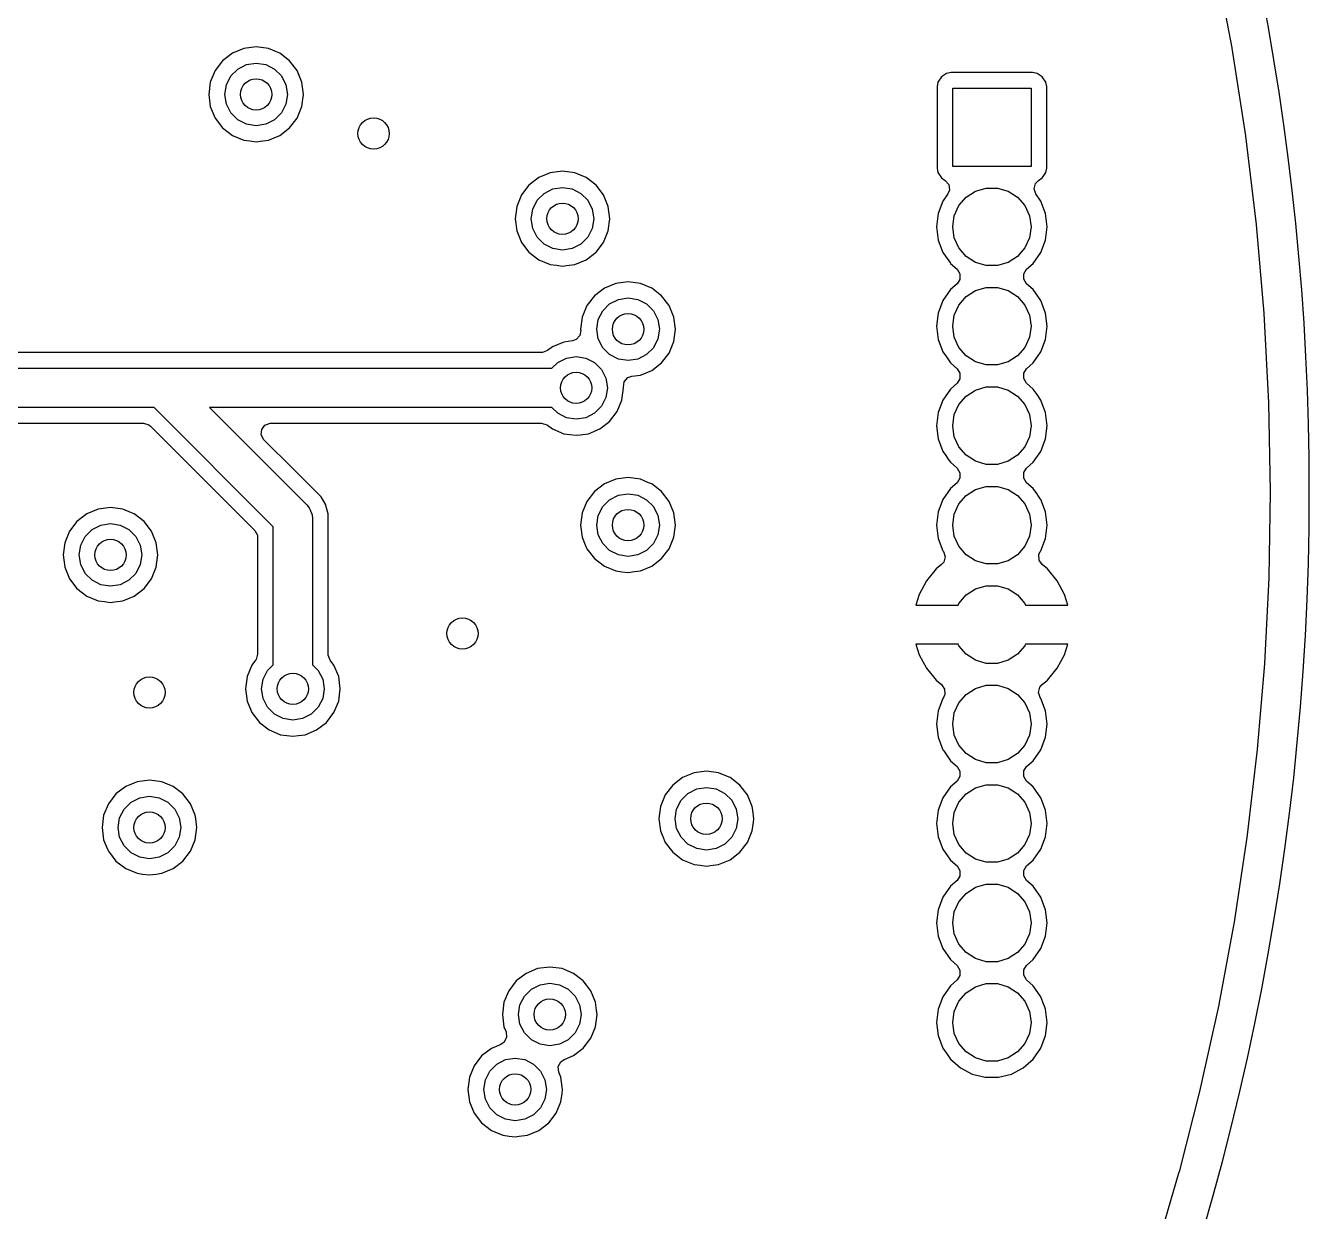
# Model space of a CAD drawing. Extents: x 116 to 183, y -110.2 to -37.6.
# Drawn here: x 166.56 to 182.95, y -80.26 to -65.12 of the extents above; entities that cross this region are included whole.
import ezdxf

# ---------------------------------------------------------------- set-up
doc = ezdxf.new("R2010")
doc.units = 0
doc.layers.add('BLACK', color=7, linetype='CONTINUOUS')

msp = doc.modelspace()

# ---------------------------------------------------------------- linework, layer by layer
at = {"layer": 'BLACK', "linetype": 'CONTINUOUS'}
for p, q in [((181.744995, -64.289739), (181.959187, -65.404209)), ((169.499999, -65.394318), (169.343239, -65.414955)), ((169.500001, -65.394318), (169.499999, -65.394318)), ((169.65676, -65.414955), (169.500001, -65.394318)), ((181.959187, -65.404209), (181.959923, -65.408426)), ((181.959923, -65.408426), (182.13553, -66.529688)), ((169.071718, -65.571718), (168.975463, -65.69716)), ((169.19716, -65.475463), (169.071718, -65.571718)), ((169.343237, -65.414956), (169.19716, -65.475463)), ((169.343239, -65.414955), (169.343237, -65.414956)), ((169.656762, -65.414956), (169.65676, -65.414955)), ((169.759607, -65.457556), (169.656762, -65.414956)), ((169.802841, -65.475464), (169.759607, -65.457556)), ((169.928282, -65.571718), (169.802841, -65.475464)), ((170.024536, -65.697159), (169.928282, -65.571718)), ((168.975463, -65.69716), (168.914956, -65.843237)), ((169.176393, -65.764886), (169.264886, -65.676393)), ((169.264886, -65.676393), (169.376393, -65.619577)), ((169.376393, -65.619577), (169.5, -65.6)), ((169.5, -65.6), (169.623607, -65.619577)), ((169.623607, -65.619577), (169.735114, -65.676393)), ((169.735114, -65.676393), (169.823607, -65.764886)), ((170.085044, -65.843238), (170.024536, -65.697159)), ((178.317769, -65.732132), (178.251447, -65.776447)), ((178.31777, -65.732131), (178.317769, -65.732132)), ((178.376247, -65.7205), (178.31777, -65.732131)), ((178.376252, -65.7205), (178.376247, -65.7205)), ((179.415748, -65.7205), (178.376252, -65.7205)), ((179.415752, -65.7205), (179.415748, -65.7205)), ((179.474229, -65.732131), (179.415752, -65.7205)), ((179.47423, -65.732132), (179.474229, -65.732131)), ((179.540552, -65.776447), (179.47423, -65.732132)), ((168.914955, -65.843239), (168.894318, -65.999998)), ((168.914956, -65.843237), (168.914955, -65.843239)), ((169.1, -66), (169.119577, -65.876393)), ((169.119577, -65.876393), (169.176393, -65.764886)), ((169.823607, -65.764886), (169.880423, -65.876393)), ((169.880423, -65.876393), (169.9, -66)), ((170.105682, -66), (170.085044, -65.843238)), ((178.207131, -65.84277), (178.1955, -65.901247)), ((178.1955, -65.901247), (178.1955, -66.940752)), ((178.207132, -65.842769), (178.207131, -65.84277)), ((178.251447, -65.776447), (178.207132, -65.842769)), ((179.584867, -65.842769), (179.540552, -65.776447)), ((179.584868, -65.84277), (179.584867, -65.842769)), ((179.596499, -65.901247), (179.584868, -65.84277)), ((179.5965, -65.901249), (179.596499, -65.901247)), ((179.5965, -66.94075), (179.5965, -65.901249)), ((168.894318, -65.999998), (168.894318, -66.000001)), ((168.894318, -66.000001), (168.914955, -66.15676)), ((169.119577, -66.123607), (169.1, -66)), ((169.9, -66), (169.880423, -66.123607)), ((170.085044, -66.156762), (170.105682, -66)), ((178.396, -66.921), (178.396, -65.921)), ((178.396, -65.921), (179.396, -65.921)), ((179.396, -65.921), (179.396, -66.921)), ((168.914955, -66.15676), (168.914956, -66.156762)), ((168.914956, -66.156762), (168.975464, -66.302841)), ((169.176393, -66.235114), (169.119577, -66.123607)), ((169.880423, -66.123607), (169.823607, -66.235114)), ((170.024536, -66.302841), (170.085044, -66.156762)), ((168.975464, -66.302841), (169.071718, -66.428282)), ((169.264886, -66.323607), (169.176393, -66.235114)), ((169.376393, -66.380423), (169.264886, -66.323607)), ((169.5, -66.4), (169.376393, -66.380423)), ((169.623607, -66.380423), (169.5, -66.4)), ((169.735114, -66.323607), (169.623607, -66.380423)), ((169.823607, -66.235114), (169.735114, -66.323607)), ((169.928282, -66.428282), (170.024536, -66.302841)), ((169.071718, -66.428282), (169.197159, -66.524536)), ((169.197159, -66.524536), (169.343238, -66.585044)), ((169.656762, -66.585044), (169.802841, -66.524536)), ((169.802841, -66.524536), (169.928282, -66.428282)), ((182.13553, -66.529688), (182.136119, -66.533927)), ((182.136119, -66.533927), (182.272918, -67.660569)), ((169.343238, -66.585044), (169.421619, -66.595363)), ((169.421619, -66.595363), (169.499999, -66.605682)), ((169.499999, -66.605682), (169.5, -66.605682)), ((169.5, -66.605682), (169.500001, -66.605682)), ((169.500001, -66.605682), (169.552254, -66.598802)), ((169.552254, -66.598802), (169.656762, -66.585044)), ((173.255737, -67.002456), (173.10966, -67.062963)), ((173.255739, -67.002455), (173.255737, -67.002456)), ((173.412499, -66.981818), (173.255739, -67.002455)), ((173.412501, -66.981818), (173.412499, -66.981818)), ((173.56926, -67.002455), (173.412501, -66.981818)), ((173.569262, -67.002456), (173.56926, -67.002455)), ((173.715341, -67.062964), (173.569262, -67.002456)), ((178.1955, -66.940752), (178.207131, -66.999229)), ((178.207131, -66.999229), (178.207132, -66.99923)), ((178.207132, -66.99923), (178.251447, -67.065552)), ((179.396, -66.921), (178.396, -66.921)), ((179.540552, -67.065552), (179.552591, -67.047534)), ((179.552591, -67.047534), (179.584867, -66.999231)), ((179.584867, -66.999231), (179.584867, -66.999229)), ((179.584867, -66.999229), (179.584868, -66.999229)), ((179.584868, -66.999229), (179.596499, -66.940752)), ((179.596499, -66.940752), (179.5965, -66.94075)), ((172.984218, -67.159218), (172.887963, -67.28466)), ((173.10966, -67.062963), (172.984218, -67.159218)), ((173.177386, -67.263893), (173.288893, -67.207077)), ((173.288893, -67.207077), (173.4125, -67.1875)), ((173.4125, -67.1875), (173.536107, -67.207077)), ((173.536107, -67.207077), (173.647614, -67.263893)), ((173.840782, -67.159218), (173.715341, -67.062964)), ((173.937036, -67.284659), (173.840782, -67.159218)), ((178.251447, -67.065552), (178.300824, -67.098545)), ((178.300824, -67.098545), (178.345629, -67.152158)), ((178.345629, -67.152158), (178.354336, -67.221483)), ((178.688292, -67.236184), (178.824843, -67.196089)), ((178.824843, -67.196089), (178.967157, -67.196089)), ((178.967157, -67.196089), (179.103708, -67.236184)), ((179.436133, -67.205733), (179.453598, -67.138082)), ((179.458017, -67.272088), (179.436133, -67.205733)), ((179.453598, -67.138082), (179.491175, -67.098545)), ((179.491175, -67.098545), (179.540552, -67.065552)), ((172.887963, -67.28466), (172.827456, -67.430737)), ((173.032077, -67.463893), (173.088893, -67.352386)), ((173.088893, -67.352386), (173.177386, -67.263893)), ((173.647614, -67.263893), (173.736107, -67.352386)), ((173.736107, -67.352386), (173.792923, -67.463893)), ((173.997544, -67.430738), (173.937036, -67.284659)), ((178.271182, -67.363068), (178.21086, -67.522125)), ((178.271183, -67.363068), (178.271182, -67.363068)), ((178.333983, -67.272087), (178.271183, -67.363068)), ((178.354336, -67.221483), (178.333983, -67.272087)), ((178.475373, -67.42068), (178.56857, -67.313125)), ((178.56857, -67.313125), (178.688292, -67.236184)), ((179.103708, -67.236184), (179.22343, -67.313125)), ((179.22343, -67.313125), (179.316627, -67.42068)), ((179.520816, -67.363066), (179.458017, -67.272088)), ((179.520817, -67.363068), (179.520816, -67.363066)), ((179.520818, -67.36307), (179.520817, -67.363068)), ((179.58114, -67.522128), (179.520818, -67.36307)), ((172.827455, -67.430739), (172.806818, -67.587498)), ((172.827456, -67.430737), (172.827455, -67.430739)), ((173.0125, -67.5875), (173.032077, -67.463893)), ((173.792923, -67.463893), (173.8125, -67.5875)), ((174.018182, -67.5875), (173.997544, -67.430738)), ((178.210859, -67.52213), (178.190355, -67.691)), ((178.21086, -67.522125), (178.210859, -67.52213)), ((178.416254, -67.550134), (178.475373, -67.42068)), ((179.316627, -67.42068), (179.375746, -67.550134)), ((179.601645, -67.691), (179.58114, -67.522128)), ((172.806818, -67.587498), (172.806818, -67.587501)), ((172.806818, -67.587501), (172.827455, -67.74426)), ((173.032077, -67.711107), (173.0125, -67.5875)), ((173.8125, -67.5875), (173.792923, -67.711107)), ((173.997544, -67.744262), (174.018182, -67.5875)), ((178.190355, -67.691), (178.210859, -67.859869)), ((178.396, -67.691), (178.416254, -67.550134)), ((178.416254, -67.831866), (178.396, -67.691)), ((179.375746, -67.550134), (179.396, -67.691)), ((179.396, -67.691), (179.375746, -67.831866)), ((179.58114, -67.859872), (179.601645, -67.691)), ((182.272918, -67.660569), (182.27336, -67.664827)), ((182.27336, -67.664827), (182.371186, -68.795471)), ((172.827455, -67.74426), (172.827456, -67.744262)), ((172.827456, -67.744262), (172.887964, -67.890341)), ((173.088893, -67.822614), (173.032077, -67.711107)), ((173.177386, -67.911107), (173.088893, -67.822614)), ((173.736107, -67.822614), (173.647614, -67.911107)), ((173.792923, -67.711107), (173.736107, -67.822614)), ((173.937036, -67.890341), (173.997544, -67.744262)), ((178.210859, -67.859869), (178.21086, -67.859874)), ((178.21086, -67.859874), (178.271182, -68.018931)), ((178.475373, -67.96132), (178.416254, -67.831866)), ((179.375746, -67.831866), (179.316627, -67.96132)), ((179.520818, -68.01893), (179.58114, -67.859872)), ((172.887964, -67.890341), (172.984218, -68.015782)), ((172.984218, -68.015782), (173.109659, -68.112036)), ((173.288893, -67.967923), (173.177386, -67.911107)), ((173.4125, -67.9875), (173.288893, -67.967923)), ((173.536107, -67.967923), (173.4125, -67.9875)), ((173.647614, -67.911107), (173.536107, -67.967923)), ((173.715341, -68.112036), (173.840782, -68.015782)), ((173.840782, -68.015782), (173.937036, -67.890341)), ((178.271182, -68.018931), (178.283092, -68.036185)), ((178.56857, -68.068875), (178.475373, -67.96132)), ((179.316627, -67.96132), (179.22343, -68.068875)), ((179.424183, -68.158929), (179.520818, -68.01893)), ((173.109659, -68.112036), (173.255738, -68.172544)), ((173.255738, -68.172544), (173.334119, -68.182863)), ((173.334119, -68.182863), (173.412499, -68.193182)), ((173.412499, -68.193182), (173.4125, -68.193182)), ((173.4125, -68.193182), (173.412501, -68.193182)), ((173.412501, -68.193182), (173.464754, -68.186302)), ((173.464754, -68.186302), (173.569262, -68.172544)), ((173.569262, -68.172544), (173.715341, -68.112036)), ((178.283092, -68.036185), (178.366321, -68.156762)), ((178.366321, -68.156762), (178.367818, -68.15893)), ((178.367818, -68.15893), (178.451634, -68.233185)), ((178.688292, -68.145816), (178.56857, -68.068875)), ((178.824843, -68.185911), (178.688292, -68.145816)), ((178.967157, -68.185911), (178.824843, -68.185911)), ((179.103708, -68.145816), (178.967157, -68.185911)), ((179.22343, -68.068875), (179.103708, -68.145816)), ((179.340363, -68.233186), (179.424183, -68.158929)), ((178.451634, -68.233185), (178.488761, -68.292374)), ((178.488761, -68.292374), (178.487993, -68.36224)), ((179.303238, -68.359626), (179.304006, -68.289761)), ((179.340363, -68.418813), (179.303238, -68.359626)), ((179.304006, -68.289761), (179.340363, -68.233186)), ((173.94716, -68.475463), (173.821718, -68.571718)), ((174.093237, -68.414956), (173.94716, -68.475463)), ((174.093239, -68.414955), (174.093237, -68.414956)), ((174.249999, -68.394318), (174.093239, -68.414955)), ((174.250001, -68.394318), (174.249999, -68.394318)), ((174.40676, -68.414955), (174.250001, -68.394318)), ((174.406762, -68.414956), (174.40676, -68.414955)), ((174.552841, -68.475464), (174.406762, -68.414956)), ((174.678282, -68.571718), (174.552841, -68.475464)), ((178.367818, -68.493069), (178.271182, -68.633068)), ((178.451634, -68.418815), (178.367818, -68.493069)), ((178.487993, -68.36224), (178.451634, -68.418815)), ((178.56857, -68.583125), (178.688292, -68.506184)), ((178.688292, -68.506184), (178.824843, -68.466089)), ((178.824843, -68.466089), (178.967157, -68.466089)), ((178.967157, -68.466089), (179.103708, -68.506184)), ((179.103708, -68.506184), (179.22343, -68.583125)), ((179.424183, -68.493071), (179.340363, -68.418813)), ((179.520818, -68.63307), (179.424183, -68.493071)), ((173.821718, -68.571718), (173.725463, -68.69716)), ((173.926393, -68.764886), (174.014886, -68.676393)), ((174.014886, -68.676393), (174.126393, -68.619577)), ((174.126393, -68.619577), (174.25, -68.6)), ((174.25, -68.6), (174.373607, -68.619577)), ((174.373607, -68.619577), (174.485114, -68.676393)), ((174.485114, -68.676393), (174.573607, -68.764886)), ((174.774536, -68.697159), (174.678282, -68.571718)), ((178.271182, -68.633068), (178.21086, -68.792125)), ((178.475373, -68.69068), (178.56857, -68.583125)), ((179.22343, -68.583125), (179.316627, -68.69068)), ((179.58114, -68.792128), (179.520818, -68.63307)), ((173.664955, -68.843239), (173.644318, -68.999998)), ((173.664956, -68.843237), (173.664955, -68.843239)), ((173.725463, -68.69716), (173.664956, -68.843237)), ((173.869577, -68.876393), (173.926393, -68.764886)), ((174.573607, -68.764886), (174.630423, -68.876393)), ((174.835044, -68.843238), (174.774536, -68.697159)), ((174.855682, -69), (174.835044, -68.843238)), ((178.210859, -68.79213), (178.190355, -68.961)), ((178.21086, -68.792125), (178.210859, -68.79213)), ((178.396, -68.961), (178.416254, -68.820134)), ((178.416254, -68.820134), (178.475373, -68.69068)), ((179.316627, -68.69068), (179.375746, -68.820134)), ((179.375746, -68.820134), (179.396, -68.961)), ((179.601645, -68.961), (179.58114, -68.792128)), ((182.371186, -68.795471), (182.371482, -68.799742)), ((182.371482, -68.799742), (182.430227, -69.933135)), ((173.645601, -69.009747), (173.634835, -69.078782)), ((173.644318, -68.999998), (173.644318, -69.000001)), ((173.644318, -69.000001), (173.645601, -69.009747)), ((173.85, -69), (173.869577, -68.876393)), ((173.869577, -69.123607), (173.85, -69)), ((174.630423, -68.876393), (174.65, -69)), ((174.65, -69), (174.630423, -69.123607)), ((174.835044, -69.156762), (174.855682, -69)), ((178.190355, -68.961), (178.210859, -69.129869)), ((178.416254, -69.101866), (178.396, -68.961)), ((179.396, -68.961), (179.375746, -69.101866)), ((179.58114, -69.129872), (179.601645, -68.961)), ((173.429835, -69.163223), (173.283755, -69.223731)), ((173.429836, -69.163223), (173.429835, -69.163223)), ((173.538848, -69.148871), (173.429836, -69.163223)), ((173.588455, -69.131038), (173.538848, -69.148871)), ((173.634835, -69.078782), (173.588455, -69.131038)), ((173.926393, -69.235114), (173.869577, -69.123607)), ((174.630423, -69.123607), (174.573607, -69.235114)), ((174.774536, -69.302841), (174.835044, -69.156762)), ((178.210859, -69.129869), (178.21086, -69.129874)), ((178.21086, -69.129874), (178.271182, -69.288931)), ((178.475373, -69.23132), (178.416254, -69.101866)), ((179.375746, -69.101866), (179.316627, -69.23132)), ((179.520818, -69.28893), (179.58114, -69.129872)), ((173.145179, -69.297767), (166.186232, -69.297767)), ((173.155496, -69.297337), (173.145179, -69.297767)), ((173.220665, -69.272143), (173.155496, -69.297337)), ((173.283755, -69.223731), (173.220665, -69.272143)), ((174.014886, -69.323607), (173.926393, -69.235114)), ((174.126393, -69.380423), (174.014886, -69.323607)), ((174.485114, -69.323607), (174.373607, -69.380423)), ((174.573607, -69.235114), (174.485114, -69.323607)), ((174.678282, -69.428282), (174.774536, -69.302841)), ((178.271182, -69.288931), (178.314684, -69.351953)), ((178.56857, -69.338875), (178.475373, -69.23132)), ((178.688292, -69.415816), (178.56857, -69.338875)), ((179.22343, -69.338875), (179.103708, -69.415816)), ((179.316627, -69.23132), (179.22343, -69.338875)), ((179.424183, -69.428929), (179.520818, -69.28893)), ((166.05182, -69.498267), (168.300267, -69.498267)), ((168.300267, -69.498267), (173.277877, -69.498267)), ((173.277877, -69.498267), (173.351484, -69.42466)), ((173.351484, -69.42466), (173.462991, -69.367844)), ((173.462991, -69.367844), (173.586598, -69.348267)), ((173.586598, -69.348267), (173.710205, -69.367844)), ((173.710205, -69.367844), (173.821712, -69.42466)), ((173.821712, -69.42466), (173.910205, -69.513153)), ((174.25, -69.4), (174.126393, -69.380423)), ((174.373607, -69.380423), (174.25, -69.4)), ((174.552841, -69.524536), (174.678282, -69.428282)), ((178.314684, -69.351953), (178.36737, -69.428282)), ((178.36737, -69.428282), (178.367818, -69.42893)), ((178.367818, -69.42893), (178.451634, -69.503185)), ((178.451634, -69.503185), (178.488761, -69.562374)), ((178.824843, -69.455911), (178.688292, -69.415816)), ((178.967157, -69.455911), (178.824843, -69.455911)), ((179.103708, -69.415816), (178.967157, -69.455911)), ((179.304006, -69.559761), (179.340363, -69.503186)), ((179.340363, -69.503186), (179.424183, -69.428929)), ((173.910205, -69.513153), (173.967021, -69.62466)), ((173.967021, -69.62466), (173.986598, -69.748267)), ((174.190997, -69.738523), (174.201759, -69.669489)), ((174.201759, -69.669489), (174.248137, -69.617231)), ((174.248137, -69.617231), (174.297747, -69.599395)), ((174.297747, -69.599395), (174.406762, -69.585044)), ((174.406762, -69.585044), (174.552841, -69.524536)), ((178.487993, -69.63224), (178.451634, -69.688815)), ((178.488761, -69.562374), (178.487993, -69.63224)), ((179.303238, -69.629626), (179.304006, -69.559761)), ((179.340363, -69.688813), (179.303238, -69.629626)), ((173.986598, -69.748267), (173.967021, -69.871874)), ((174.171642, -69.905029), (174.19228, -69.748267)), ((174.19228, -69.748267), (174.190997, -69.738523)), ((178.367818, -69.763069), (178.271182, -69.903068)), ((178.451634, -69.688815), (178.367818, -69.763069)), ((178.56857, -69.853125), (178.688292, -69.776184)), ((178.688292, -69.776184), (178.824843, -69.736089)), ((178.824843, -69.736089), (178.967157, -69.736089)), ((178.967157, -69.736089), (179.103708, -69.776184)), ((179.103708, -69.776184), (179.22343, -69.853125)), ((179.424183, -69.763071), (179.340363, -69.688813)), ((179.472771, -69.833463), (179.424183, -69.763071)), ((179.520817, -69.903068), (179.472771, -69.833463)), ((168.196713, -69.998267), (165.948267, -69.998267)), ((169.719367, -71.520921), (168.196713, -69.998267)), ((173.277877, -69.998267), (168.903821, -69.998267)), ((168.903821, -69.998267), (170.146144, -71.24059)), ((173.351484, -70.071874), (173.277877, -69.998267)), ((173.910205, -69.983381), (173.821712, -70.071874)), ((173.967021, -69.871874), (173.910205, -69.983381)), ((174.111134, -70.051108), (174.171642, -69.905029)), ((178.271182, -69.903068), (178.21086, -70.062125)), ((178.416254, -70.090134), (178.475373, -69.96068)), ((178.475373, -69.96068), (178.56857, -69.853125)), ((179.22343, -69.853125), (179.316627, -69.96068)), ((179.316627, -69.96068), (179.375746, -70.090134)), ((179.578497, -70.05516), (179.520817, -69.903068)), ((182.430227, -69.933135), (182.430375, -69.937413)), ((182.430375, -69.937413), (182.449965, -71.072201)), ((173.462991, -70.12869), (173.351484, -70.071874)), ((173.586598, -70.148267), (173.462991, -70.12869)), ((173.710205, -70.12869), (173.586598, -70.148267)), ((173.821712, -70.071874), (173.710205, -70.12869)), ((174.01488, -70.176549), (174.111134, -70.051108)), ((178.210859, -70.06213), (178.190355, -70.231)), ((178.21086, -70.062125), (178.210859, -70.06213)), ((178.396, -70.231), (178.416254, -70.090134)), ((179.375746, -70.090134), (179.396, -70.231)), ((179.58114, -70.062128), (179.578497, -70.05516)), ((179.601645, -70.231), (179.58114, -70.062128)), ((165.888958, -70.198767), (168.062302, -70.198767)), ((168.062302, -70.198767), (168.129341, -70.218452)), ((168.129341, -70.218452), (168.149983, -70.235086)), ((168.149983, -70.235086), (169.482548, -71.567651)), ((169.566066, -70.349125), (169.57105, -70.279434)), ((169.57105, -70.279434), (169.612922, -70.2235)), ((169.612922, -70.2235), (169.678386, -70.199083)), ((169.678386, -70.199083), (169.687232, -70.198767)), ((169.687232, -70.198767), (173.145179, -70.198767)), ((173.145179, -70.198767), (173.212218, -70.218452)), ((173.212218, -70.218452), (173.220665, -70.224391)), ((173.220665, -70.224391), (173.283755, -70.272802)), ((173.283755, -70.272802), (173.283756, -70.272802)), ((173.283756, -70.272802), (173.283757, -70.272803)), ((173.283757, -70.272803), (173.429836, -70.333311)), ((173.74336, -70.333311), (173.889439, -70.272803)), ((173.889439, -70.272803), (174.01488, -70.176549)), ((178.190355, -70.231), (178.210859, -70.399869)), ((178.416254, -70.371866), (178.396, -70.231)), ((179.396, -70.231), (179.375746, -70.371866)), ((179.58114, -70.399872), (179.601645, -70.231)), ((169.59955, -70.410447), (169.566066, -70.349125)), ((169.975385, -70.786281), (169.59955, -70.410447)), ((173.429836, -70.333311), (173.508217, -70.34363)), ((173.508217, -70.34363), (173.586597, -70.353949)), ((173.586597, -70.353949), (173.586598, -70.353949)), ((173.586598, -70.353949), (173.586599, -70.353949)), ((173.586599, -70.353949), (173.638852, -70.347069)), ((173.638852, -70.347069), (173.74336, -70.333311)), ((178.210859, -70.399869), (178.21086, -70.399874)), ((178.21086, -70.399874), (178.271182, -70.558931)), ((178.475373, -70.50132), (178.416254, -70.371866)), ((179.375746, -70.371866), (179.316627, -70.50132)), ((179.520818, -70.55893), (179.58114, -70.399872)), ((178.271182, -70.558931), (178.299303, -70.59967)), ((178.299303, -70.59967), (178.347503, -70.6695)), ((178.56857, -70.608875), (178.475373, -70.50132)), ((178.688292, -70.685816), (178.56857, -70.608875)), ((179.22343, -70.608875), (179.103708, -70.685816)), ((179.316627, -70.50132), (179.22343, -70.608875)), ((179.424183, -70.698929), (179.520818, -70.55893)), ((170.329855, -71.140751), (169.975385, -70.786281)), ((178.347503, -70.6695), (178.367818, -70.69893)), ((178.367818, -70.69893), (178.451634, -70.773185)), ((178.451634, -70.773185), (178.488761, -70.832374)), ((178.824843, -70.725911), (178.688292, -70.685816)), ((178.967157, -70.725911), (178.824843, -70.725911)), ((179.103708, -70.685816), (178.967157, -70.725911)), ((179.304006, -70.829761), (179.340363, -70.773186)), ((179.340363, -70.773186), (179.424183, -70.698929)), ((173.94716, -70.975463), (173.821718, -71.071718)), ((174.093237, -70.914956), (173.94716, -70.975463)), ((174.093239, -70.914955), (174.093237, -70.914956)), ((174.249999, -70.894318), (174.093239, -70.914955)), ((174.250001, -70.894318), (174.249999, -70.894318)), ((174.40676, -70.914955), (174.250001, -70.894318)), ((174.406762, -70.914956), (174.40676, -70.914955)), ((174.512649, -70.958816), (174.406762, -70.914956)), ((174.552841, -70.975464), (174.512649, -70.958816)), ((174.678282, -71.071718), (174.552841, -70.975464)), ((178.451634, -70.958815), (178.367818, -71.033069)), ((178.487993, -70.90224), (178.451634, -70.958815)), ((178.488761, -70.832374), (178.487993, -70.90224)), ((179.303238, -70.899626), (179.304006, -70.829761)), ((179.340363, -70.958813), (179.303238, -70.899626)), ((179.424183, -71.033071), (179.340363, -70.958813)), ((170.329861, -71.140759), (170.329855, -71.140751)), ((170.389162, -71.243473), (170.329861, -71.140759)), ((173.821718, -71.071718), (173.725463, -71.19716)), ((174.014886, -71.176393), (174.126393, -71.119577)), ((174.126393, -71.119577), (174.25, -71.1)), ((174.25, -71.1), (174.373607, -71.119577)), ((174.373607, -71.119577), (174.485114, -71.176393)), ((174.774536, -71.197159), (174.678282, -71.071718)), ((178.367818, -71.033069), (178.271182, -71.173068)), ((178.475373, -71.23068), (178.56857, -71.123125)), ((178.56857, -71.123125), (178.688292, -71.046184)), ((178.688292, -71.046184), (178.824843, -71.006089)), ((178.824843, -71.006089), (178.967157, -71.006089)), ((178.967157, -71.006089), (179.103708, -71.046184)), ((179.103708, -71.046184), (179.22343, -71.123125)), ((179.22343, -71.123125), (179.316627, -71.23068)), ((179.468803, -71.097714), (179.424183, -71.033071)), ((179.514602, -71.164065), (179.468803, -71.097714)), ((182.449966, -71.076405), (182.431741, -72.170935)), ((182.449965, -71.072201), (182.449966, -71.076405)), ((167.483237, -71.296956), (167.33716, -71.357463)), ((167.483239, -71.296955), (167.483237, -71.296956)), ((167.639999, -71.276318), (167.483239, -71.296955)), ((167.640001, -71.276318), (167.639999, -71.276318)), ((167.79676, -71.296955), (167.640001, -71.276318)), ((167.796762, -71.296956), (167.79676, -71.296955)), ((167.908496, -71.343238), (167.796762, -71.296956)), ((170.146144, -71.24059), (170.177235, -71.278475)), ((170.177235, -71.278475), (170.184889, -71.296955)), ((170.184889, -71.296955), (170.214563, -71.368594)), ((170.389166, -71.24348), (170.389162, -71.243473)), ((170.391047, -71.2505), (170.389166, -71.24348)), ((170.419867, -71.358058), (170.391047, -71.2505)), ((173.725463, -71.19716), (173.664956, -71.343237)), ((173.869577, -71.376393), (173.926393, -71.264886)), ((173.926393, -71.264886), (174.014886, -71.176393)), ((174.485114, -71.176393), (174.573607, -71.264886)), ((174.573607, -71.264886), (174.630423, -71.376393)), ((174.835044, -71.343238), (174.774536, -71.197159)), ((178.271182, -71.173068), (178.21086, -71.332125)), ((178.416254, -71.360134), (178.475373, -71.23068)), ((179.316627, -71.23068), (179.375746, -71.360134)), ((179.520818, -71.17307), (179.514602, -71.164065)), ((179.58114, -71.332128), (179.520818, -71.17307)), ((167.211718, -71.453718), (167.115463, -71.57916)), ((167.33716, -71.357463), (167.211718, -71.453718)), ((167.942841, -71.357464), (167.908496, -71.343238)), ((168.068282, -71.453718), (167.942841, -71.357464)), ((168.164536, -71.579159), (168.068282, -71.453718)), ((170.214563, -71.368594), (170.219367, -71.417367)), ((170.219367, -71.417367), (170.219367, -73.283205)), ((170.419867, -71.35806), (170.419867, -71.358058)), ((170.419867, -71.499998), (170.419867, -71.35806)), ((173.664955, -71.343239), (173.644318, -71.499998)), ((173.664956, -71.343237), (173.664955, -71.343239)), ((173.85, -71.5), (173.869577, -71.376393)), ((174.630423, -71.376393), (174.65, -71.5)), ((174.855682, -71.5), (174.835044, -71.343238)), ((178.210859, -71.33213), (178.190355, -71.501)), ((178.21086, -71.332125), (178.210859, -71.33213)), ((178.396, -71.501), (178.416254, -71.360134)), ((179.375746, -71.360134), (179.396, -71.501)), ((179.601645, -71.501), (179.58114, -71.332128)), ((167.115463, -71.57916), (167.054956, -71.725237)), ((167.316393, -71.646886), (167.404886, -71.558393)), ((167.404886, -71.558393), (167.516393, -71.501577)), ((167.516393, -71.501577), (167.64, -71.482)), ((167.64, -71.482), (167.763607, -71.501577)), ((167.763607, -71.501577), (167.875114, -71.558393)), ((167.875114, -71.558393), (167.963607, -71.646886)), ((168.225044, -71.725238), (168.164536, -71.579159)), ((169.482548, -71.567651), (169.516033, -71.628974)), ((169.516033, -71.628974), (169.518867, -71.655332)), ((169.719367, -73.283205), (169.719367, -71.520921)), ((170.419867, -72.520999), (170.419867, -71.499998)), ((173.644318, -71.499998), (173.644318, -71.500001)), ((173.644318, -71.500001), (173.664955, -71.65676)), ((173.869577, -71.623607), (173.85, -71.5)), ((173.926393, -71.735114), (173.869577, -71.623607)), ((174.630423, -71.623607), (174.573607, -71.735114)), ((174.65, -71.5), (174.630423, -71.623607)), ((174.835044, -71.656762), (174.855682, -71.5)), ((178.190355, -71.501), (178.210859, -71.669869)), ((178.416254, -71.641866), (178.396, -71.501)), ((179.396, -71.501), (179.375746, -71.641866)), ((179.58114, -71.669872), (179.601645, -71.501)), ((167.054955, -71.725239), (167.034318, -71.881998)), ((167.054956, -71.725237), (167.054955, -71.725239)), ((167.24, -71.882), (167.259577, -71.758393)), ((167.259577, -71.758393), (167.316393, -71.646886)), ((167.963607, -71.646886), (168.020423, -71.758393)), ((168.020423, -71.758393), (168.04, -71.882)), ((168.225044, -71.725239), (168.225044, -71.725238)), ((168.245414, -71.879968), (168.225044, -71.725239)), ((169.518867, -71.655332), (169.518867, -73.150506)), ((173.664955, -71.65676), (173.664956, -71.656762)), ((173.664956, -71.656762), (173.703769, -71.750466)), ((173.703769, -71.750466), (173.725464, -71.802841)), ((173.725464, -71.802841), (173.821718, -71.928282)), ((174.014886, -71.823607), (173.926393, -71.735114)), ((174.573607, -71.735114), (174.485114, -71.823607)), ((174.678282, -71.928282), (174.774536, -71.802841)), ((174.774536, -71.802841), (174.835044, -71.656762)), ((178.210859, -71.669869), (178.21086, -71.669874)), ((178.21086, -71.669874), (178.271182, -71.82893)), ((178.475373, -71.77132), (178.416254, -71.641866)), ((178.56857, -71.878875), (178.475373, -71.77132)), ((179.316627, -71.77132), (179.22343, -71.878875)), ((179.375746, -71.641866), (179.316627, -71.77132)), ((179.520818, -71.82893), (179.58114, -71.669872)), ((167.034318, -71.881998), (167.034318, -71.882001)), ((167.034318, -71.882001), (167.054955, -72.03876)), ((167.259577, -72.005607), (167.24, -71.882)), ((168.04, -71.882), (168.020423, -72.005607)), ((168.225044, -72.038762), (168.245682, -71.882)), ((168.245682, -71.882), (168.245414, -71.879968)), ((173.821718, -71.928282), (173.947159, -72.024536)), ((174.126393, -71.880423), (174.014886, -71.823607)), ((174.25, -71.9), (174.126393, -71.880423)), ((174.373607, -71.880423), (174.25, -71.9)), ((174.485114, -71.823607), (174.373607, -71.880423)), ((174.552841, -72.024536), (174.678282, -71.928282)), ((178.271182, -71.82893), (178.277395, -71.837931)), ((178.277395, -71.837931), (178.299277, -71.904285)), ((178.299277, -71.904285), (178.281811, -71.971937)), ((178.688292, -71.955816), (178.56857, -71.878875)), ((178.824843, -71.995911), (178.688292, -71.955816)), ((179.103708, -71.955816), (178.967157, -71.995911)), ((179.22343, -71.878875), (179.103708, -71.955816)), ((179.496785, -71.876632), (179.514607, -71.837928)), ((179.498656, -71.946477), (179.496785, -71.876632)), ((179.53799, -72.004223), (179.498656, -71.946477)), ((179.514607, -71.837928), (179.520817, -71.828931)), ((179.520816, -71.828931), (179.520818, -71.82893)), ((179.520817, -71.828931), (179.520816, -71.828931)), ((167.054955, -72.03876), (167.054956, -72.038762)), ((167.054956, -72.038762), (167.115464, -72.184841)), ((167.316393, -72.117114), (167.259577, -72.005607)), ((167.404886, -72.205607), (167.316393, -72.117114)), ((167.963607, -72.117114), (167.875114, -72.205607)), ((168.020423, -72.005607), (167.963607, -72.117114)), ((168.164536, -72.184841), (168.225044, -72.038762)), ((173.947159, -72.024536), (174.093238, -72.085044)), ((174.093238, -72.085044), (174.171619, -72.095363)), ((174.171619, -72.095363), (174.249999, -72.105682)), ((174.249999, -72.105682), (174.25, -72.105682)), ((174.25, -72.105682), (174.250001, -72.105682)), ((174.250001, -72.105682), (174.302254, -72.098802)), ((174.302254, -72.098802), (174.406762, -72.085044)), ((174.406762, -72.085044), (174.552841, -72.024536)), ((178.185472, -72.06047), (178.060507, -72.212739)), ((178.25401, -72.004222), (178.185472, -72.06047)), ((178.281811, -71.971937), (178.25401, -72.004222)), ((178.967157, -71.995911), (178.824843, -71.995911)), ((179.606528, -72.060471), (179.53799, -72.004223)), ((179.731492, -72.212739), (179.606528, -72.060471)), ((167.115464, -72.184841), (167.211718, -72.310282)), ((167.516393, -72.262423), (167.404886, -72.205607)), ((167.64, -72.282), (167.516393, -72.262423)), ((167.763607, -72.262423), (167.64, -72.282)), ((167.875114, -72.205607), (167.763607, -72.262423)), ((168.068282, -72.310282), (168.164536, -72.184841)), ((178.060503, -72.212746), (177.967652, -72.386458)), ((178.060507, -72.212739), (178.060503, -72.212746)), ((178.688292, -72.316184), (178.824843, -72.276089)), ((178.824843, -72.276089), (178.967157, -72.276089)), ((178.967157, -72.276089), (179.103708, -72.316184)), ((179.731496, -72.212746), (179.731492, -72.212739)), ((179.824347, -72.386458), (179.731496, -72.212746)), ((182.431603, -72.175062), (182.376945, -73.268367)), ((182.431741, -72.170935), (182.431603, -72.175062)), ((167.211718, -72.310282), (167.337159, -72.406536)), ((167.337159, -72.406536), (167.483238, -72.467044)), ((167.796762, -72.467044), (167.942841, -72.406536)), ((167.942841, -72.406536), (168.068282, -72.310282)), ((177.967652, -72.386458), (177.926839, -72.520999)), ((178.475373, -72.50068), (178.56857, -72.393125)), ((178.56857, -72.393125), (178.688292, -72.316184)), ((179.103708, -72.316184), (179.22343, -72.393125)), ((179.22343, -72.393125), (179.316627, -72.50068)), ((179.86516, -72.520999), (179.824347, -72.386458)), ((167.483238, -72.467044), (167.561619, -72.477363)), ((167.561619, -72.477363), (167.639999, -72.487682)), ((167.639999, -72.487682), (167.64, -72.487682)), ((167.64, -72.487682), (167.640001, -72.487682)), ((167.640001, -72.487682), (167.692254, -72.480802)), ((167.692254, -72.480802), (167.796762, -72.467044)), ((170.419867, -73.150506), (170.419867, -72.520999)), ((177.926839, -72.520999), (177.92684, -72.521)), ((177.92684, -72.521), (178.466093, -72.521)), ((178.466093, -72.521), (178.475373, -72.50068)), ((179.316627, -72.50068), (179.325907, -72.521)), ((179.325907, -72.521), (179.86516, -72.521)), ((179.86516, -72.521), (179.86516, -72.520999)), ((177.92684, -73.021), (177.967652, -73.155541)), ((178.466093, -73.021), (177.92684, -73.021)), ((178.475373, -73.04132), (178.466093, -73.021)), ((178.56857, -73.148875), (178.475373, -73.04132)), ((179.316627, -73.04132), (179.22343, -73.148875)), ((179.325907, -73.021), (179.316627, -73.04132)), ((179.86516, -73.021), (179.325907, -73.021)), ((179.824347, -73.155541), (179.86516, -73.021)), ((169.493243, -73.225992), (169.444831, -73.289083)), ((169.499182, -73.217545), (169.493243, -73.225992)), ((169.518867, -73.150506), (169.499182, -73.217545)), ((170.420297, -73.160822), (170.419867, -73.150506)), ((170.445491, -73.225992), (170.420297, -73.160822)), ((170.493902, -73.289083), (170.445491, -73.225992)), ((177.967652, -73.155541), (178.060503, -73.329253)), ((178.688292, -73.225816), (178.56857, -73.148875)), ((178.824843, -73.265911), (178.688292, -73.225816)), ((178.967157, -73.265911), (178.824843, -73.265911)), ((179.103708, -73.225816), (178.967157, -73.265911)), ((179.22343, -73.148875), (179.103708, -73.225816)), ((179.731496, -73.329253), (179.824347, -73.155541)), ((182.376671, -73.272487), (182.285638, -74.363435)), ((182.376945, -73.268367), (182.376671, -73.272487)), ((169.384322, -73.435165), (169.363685, -73.591924)), ((169.384323, -73.435163), (169.384322, -73.435165)), ((169.444831, -73.289083), (169.384323, -73.435163)), ((169.588944, -73.468319), (169.64576, -73.356812)), ((169.64576, -73.356812), (169.719367, -73.283205)), ((170.219367, -73.283205), (170.292974, -73.356812)), ((170.292974, -73.356812), (170.34979, -73.468319)), ((170.493902, -73.289084), (170.493902, -73.289083)), ((170.493903, -73.289085), (170.493902, -73.289084)), ((170.554411, -73.435164), (170.493903, -73.289085)), ((170.575049, -73.591926), (170.554411, -73.435164)), ((178.060503, -73.329253), (178.060507, -73.32926)), ((178.060507, -73.32926), (178.185471, -73.481528)), ((179.606529, -73.481527), (179.731492, -73.32926)), ((179.731492, -73.32926), (179.731496, -73.329253)), ((169.363685, -73.591924), (169.363685, -73.591927)), ((169.363685, -73.591927), (169.384322, -73.748686)), ((169.569367, -73.591926), (169.588944, -73.468319)), ((169.588944, -73.715533), (169.569367, -73.591926)), ((170.34979, -73.468319), (170.369367, -73.591926)), ((170.369367, -73.591926), (170.34979, -73.715533)), ((170.554411, -73.748688), (170.575049, -73.591926)), ((178.185471, -73.481528), (178.254009, -73.537776)), ((178.254009, -73.537776), (178.293343, -73.595522)), ((178.293343, -73.595522), (178.295214, -73.665367)), ((178.56857, -73.663125), (178.688292, -73.586184)), ((178.688292, -73.586184), (178.824843, -73.546089)), ((178.824843, -73.546089), (178.967157, -73.546089)), ((178.967157, -73.546089), (179.103708, -73.586184)), ((179.103708, -73.586184), (179.22343, -73.663125)), ((179.492722, -73.637714), (179.510187, -73.570063)), ((179.510187, -73.570063), (179.537991, -73.537774)), ((179.537991, -73.537774), (179.606529, -73.481527)), ((169.384322, -73.748686), (169.384323, -73.748688)), ((169.384323, -73.748688), (169.435453, -73.872128)), ((169.64576, -73.82704), (169.588944, -73.715533)), ((170.34979, -73.715533), (170.292974, -73.82704)), ((170.493903, -73.894767), (170.554411, -73.748688)), ((178.271182, -73.713068), (178.21086, -73.872125)), ((178.271183, -73.713067), (178.271182, -73.713068)), ((178.277397, -73.704065), (178.271183, -73.713067)), ((178.295214, -73.665367), (178.277397, -73.704065)), ((178.416254, -73.900134), (178.475373, -73.77068)), ((178.475373, -73.77068), (178.56857, -73.663125)), ((179.22343, -73.663125), (179.316627, -73.77068)), ((179.316627, -73.77068), (179.375746, -73.900134)), ((179.514604, -73.704068), (179.492722, -73.637714)), ((179.520818, -73.71307), (179.514604, -73.704068)), ((179.58114, -73.872128), (179.520818, -73.71307)), ((169.435453, -73.872128), (169.444831, -73.894767)), ((169.444831, -73.894767), (169.541085, -74.020208)), ((169.734253, -73.915533), (169.64576, -73.82704)), ((169.84576, -73.972349), (169.734253, -73.915533)), ((170.204481, -73.915533), (170.092974, -73.972349)), ((170.292974, -73.82704), (170.204481, -73.915533)), ((170.397649, -74.020208), (170.493903, -73.894767)), ((178.210859, -73.87213), (178.190355, -74.041)), ((178.21086, -73.872125), (178.210859, -73.87213)), ((178.396, -74.041), (178.416254, -73.900134)), ((179.375746, -73.900134), (179.396, -74.041)), ((179.601645, -74.041), (179.58114, -73.872128)), ((169.541085, -74.020208), (169.666526, -74.116462)), ((169.969367, -73.991926), (169.84576, -73.972349)), ((170.092974, -73.972349), (169.969367, -73.991926)), ((170.272208, -74.116462), (170.397649, -74.020208)), ((178.190355, -74.041), (178.210859, -74.209869)), ((178.416254, -74.181866), (178.396, -74.041)), ((179.396, -74.041), (179.375746, -74.181866)), ((179.58114, -74.209872), (179.601645, -74.041)), ((169.666526, -74.116462), (169.812605, -74.17697)), ((169.812605, -74.17697), (169.890986, -74.187289)), ((169.890986, -74.187289), (169.969366, -74.197608)), ((169.969366, -74.197608), (169.969367, -74.197608)), ((169.969367, -74.197608), (169.969368, -74.197608)), ((169.969368, -74.197608), (170.041793, -74.188073)), ((170.041793, -74.188073), (170.126129, -74.17697)), ((170.126129, -74.17697), (170.272208, -74.116462)), ((178.210859, -74.209869), (178.21086, -74.209874)), ((178.21086, -74.209874), (178.271182, -74.368931)), ((178.475373, -74.31132), (178.416254, -74.181866)), ((179.375746, -74.181866), (179.316627, -74.31132)), ((179.520818, -74.36893), (179.58114, -74.209872)), ((178.271182, -74.368931), (178.281057, -74.383237)), ((178.281057, -74.383237), (178.352457, -74.486677)), ((178.56857, -74.418875), (178.475373, -74.31132)), ((178.688292, -74.495816), (178.56857, -74.418875)), ((179.22343, -74.418875), (179.103708, -74.495816)), ((179.316627, -74.31132), (179.22343, -74.418875)), ((179.424183, -74.508929), (179.520818, -74.36893)), ((182.285226, -74.367544), (182.157923, -75.454844)), ((182.285638, -74.363435), (182.285226, -74.367544)), ((178.352457, -74.486677), (178.367818, -74.50893)), ((178.367818, -74.50893), (178.451634, -74.583185)), ((178.451634, -74.583185), (178.488761, -74.642374)), ((178.824843, -74.535911), (178.688292, -74.495816)), ((178.967157, -74.535911), (178.824843, -74.535911)), ((179.103708, -74.495816), (178.967157, -74.535911)), ((179.304006, -74.639761), (179.340363, -74.583186)), ((179.340363, -74.583186), (179.424183, -74.508929)), ((174.94716, -74.725463), (174.821718, -74.821718)), ((175.093237, -74.664956), (174.94716, -74.725463)), ((175.093239, -74.664955), (175.093237, -74.664956)), ((175.249999, -74.644318), (175.093239, -74.664955)), ((175.250001, -74.644318), (175.249999, -74.644318)), ((175.40676, -74.664955), (175.250001, -74.644318)), ((175.406762, -74.664956), (175.40676, -74.664955)), ((175.520915, -74.71224), (175.406762, -74.664956)), ((175.552841, -74.725464), (175.520915, -74.71224)), ((175.678282, -74.821718), (175.552841, -74.725464)), ((178.487993, -74.71224), (178.451634, -74.768815)), ((178.488761, -74.642374), (178.487993, -74.71224)), ((179.303238, -74.709626), (179.304006, -74.639761)), ((179.340363, -74.768813), (179.303238, -74.709626)), ((167.83466, -74.837963), (167.709218, -74.934218)), ((167.980737, -74.777456), (167.83466, -74.837963)), ((167.980739, -74.777455), (167.980737, -74.777456)), ((168.137499, -74.756818), (167.980739, -74.777455)), ((168.137501, -74.756818), (168.137499, -74.756818)), ((168.29426, -74.777455), (168.137501, -74.756818)), ((168.294262, -74.777456), (168.29426, -74.777455)), ((168.440341, -74.837964), (168.294262, -74.777456)), ((168.565782, -74.934218), (168.440341, -74.837964)), ((174.821718, -74.821718), (174.725463, -74.94716)), ((175.014886, -74.926393), (175.126393, -74.869577)), ((175.126393, -74.869577), (175.25, -74.85)), ((175.25, -74.85), (175.373607, -74.869577)), ((175.373607, -74.869577), (175.485114, -74.926393)), ((175.774536, -74.947159), (175.678282, -74.821718)), ((178.367818, -74.843069), (178.271182, -74.983068)), ((178.451634, -74.768815), (178.367818, -74.843069)), ((178.56857, -74.933125), (178.688292, -74.856184)), ((178.688292, -74.856184), (178.824843, -74.816089)), ((178.824843, -74.816089), (178.967157, -74.816089)), ((178.967157, -74.816089), (179.103708, -74.856184)), ((179.103708, -74.856184), (179.22343, -74.933125)), ((179.424183, -74.843071), (179.340363, -74.768813)), ((179.520818, -74.98307), (179.424183, -74.843071)), ((167.612963, -75.05966), (167.552456, -75.205737)), ((167.709218, -74.934218), (167.612963, -75.05966)), ((167.813893, -75.127386), (167.902386, -75.038893)), ((167.902386, -75.038893), (168.013893, -74.982077)), ((168.013893, -74.982077), (168.1375, -74.9625)), ((168.1375, -74.9625), (168.261107, -74.982077)), ((168.261107, -74.982077), (168.372614, -75.038893)), ((168.372614, -75.038893), (168.461107, -75.127386)), ((168.662036, -75.059659), (168.565782, -74.934218)), ((168.722544, -75.205738), (168.662036, -75.059659)), ((174.725463, -74.94716), (174.664956, -75.093237)), ((174.869577, -75.126393), (174.926393, -75.014886)), ((174.926393, -75.014886), (175.014886, -74.926393)), ((175.485114, -74.926393), (175.573607, -75.014886)), ((175.573607, -75.014886), (175.630423, -75.126393)), ((175.835044, -75.093238), (175.774536, -74.947159)), ((178.271182, -74.983068), (178.21086, -75.142125)), ((178.416254, -75.170134), (178.475373, -75.04068)), ((178.475373, -75.04068), (178.56857, -74.933125)), ((179.22343, -74.933125), (179.316627, -75.04068)), ((179.316627, -75.04068), (179.375746, -75.170134)), ((179.58114, -75.142128), (179.520818, -74.98307)), ((167.552455, -75.205739), (167.531818, -75.362498)), ((167.552456, -75.205737), (167.552455, -75.205739)), ((167.7375, -75.3625), (167.757077, -75.238893)), ((167.757077, -75.238893), (167.813893, -75.127386)), ((168.461107, -75.127386), (168.517923, -75.238893)), ((168.517923, -75.238893), (168.5375, -75.3625)), ((168.722544, -75.205739), (168.722544, -75.205738)), ((168.728371, -75.249998), (168.722544, -75.205739)), ((174.664955, -75.093239), (174.644318, -75.249998)), ((174.664956, -75.093237), (174.664955, -75.093239)), ((174.85, -75.25), (174.869577, -75.126393)), ((175.630423, -75.126393), (175.65, -75.25)), ((175.84148, -75.142125), (175.835044, -75.093238)), ((175.855682, -75.249998), (175.84148, -75.142125)), ((178.210859, -75.14213), (178.190355, -75.311)), ((178.21086, -75.142125), (178.210859, -75.14213)), ((178.396, -75.311), (178.416254, -75.170134)), ((179.375746, -75.170134), (179.396, -75.311)), ((179.601645, -75.311), (179.58114, -75.142128)), ((167.531818, -75.362498), (167.531818, -75.362501)), ((167.531818, -75.362501), (167.552455, -75.51926)), ((167.757077, -75.486107), (167.7375, -75.3625)), ((168.5375, -75.3625), (168.517923, -75.486107)), ((168.722544, -75.519262), (168.743182, -75.3625)), ((168.738179, -75.324502), (168.728371, -75.249998)), ((168.743182, -75.3625), (168.738179, -75.324502)), ((174.644318, -75.249998), (174.644318, -75.250001)), ((174.644318, -75.250001), (174.664955, -75.40676)), ((174.664955, -75.40676), (174.664956, -75.406762)), ((174.664956, -75.406762), (174.693506, -75.475689)), ((174.869577, -75.373607), (174.85, -75.25)), ((174.926393, -75.485114), (174.869577, -75.373607)), ((175.630423, -75.373607), (175.573607, -75.485114)), ((175.65, -75.25), (175.630423, -75.373607)), ((175.774536, -75.552841), (175.835044, -75.406762)), ((175.835044, -75.406762), (175.84993, -75.293691)), ((175.84993, -75.293691), (175.855682, -75.250001)), ((175.855682, -75.250001), (175.855682, -75.249998)), ((178.190355, -75.311), (178.210859, -75.479869)), ((178.416254, -75.451866), (178.396, -75.311)), ((179.396, -75.311), (179.375746, -75.451866)), ((179.58114, -75.479872), (179.601645, -75.311)), ((167.552455, -75.51926), (167.552456, -75.519262)), ((167.552456, -75.519262), (167.602024, -75.638931)), ((167.813893, -75.597614), (167.757077, -75.486107)), ((168.517923, -75.486107), (168.461107, -75.597614)), ((168.662036, -75.665341), (168.722544, -75.519262)), ((174.693506, -75.475689), (174.725464, -75.552841)), ((174.725464, -75.552841), (174.821718, -75.678282)), ((175.014886, -75.573607), (174.926393, -75.485114)), ((175.126393, -75.630423), (175.014886, -75.573607)), ((175.485114, -75.573607), (175.373607, -75.630423)), ((175.573607, -75.485114), (175.485114, -75.573607)), ((175.678282, -75.678282), (175.774536, -75.552841)), ((178.210859, -75.479869), (178.21086, -75.479874)), ((178.21086, -75.479874), (178.271182, -75.638931)), ((178.475373, -75.58132), (178.416254, -75.451866)), ((179.375746, -75.451866), (179.316627, -75.58132)), ((179.520818, -75.63893), (179.58114, -75.479872)), ((182.157374, -75.458936), (181.993948, -76.541349)), ((182.157923, -75.454844), (182.157374, -75.458936)), ((167.602024, -75.638931), (167.612964, -75.665341)), ((167.612964, -75.665341), (167.709218, -75.790782)), ((167.902386, -75.686107), (167.813893, -75.597614)), ((168.013893, -75.742923), (167.902386, -75.686107)), ((168.372614, -75.686107), (168.261107, -75.742923)), ((168.461107, -75.597614), (168.372614, -75.686107)), ((168.565782, -75.790782), (168.662036, -75.665341)), ((174.821718, -75.678282), (174.947159, -75.774536)), ((175.25, -75.65), (175.126393, -75.630423)), ((175.373607, -75.630423), (175.25, -75.65)), ((175.552841, -75.774536), (175.678282, -75.678282)), ((178.271182, -75.638931), (178.367818, -75.77893)), ((178.56857, -75.688875), (178.475373, -75.58132)), ((178.688292, -75.765816), (178.56857, -75.688875)), ((179.22343, -75.688875), (179.103708, -75.765816)), ((179.316627, -75.58132), (179.22343, -75.688875)), ((179.424183, -75.778929), (179.520818, -75.63893)), ((167.709218, -75.790782), (167.834659, -75.887036)), ((167.834659, -75.887036), (167.980738, -75.947544)), ((168.1375, -75.7625), (168.013893, -75.742923)), ((168.261107, -75.742923), (168.1375, -75.7625)), ((168.294262, -75.947544), (168.440341, -75.887036)), ((168.440341, -75.887036), (168.565782, -75.790782)), ((174.947159, -75.774536), (175.093238, -75.835044)), ((175.093238, -75.835044), (175.171619, -75.845363)), ((175.171619, -75.845363), (175.249999, -75.855682)), ((175.249999, -75.855682), (175.25, -75.855682)), ((175.25, -75.855682), (175.250001, -75.855682)), ((175.250001, -75.855682), (175.302254, -75.848802)), ((175.302254, -75.848802), (175.406762, -75.835044)), ((175.406762, -75.835044), (175.552841, -75.774536)), ((178.367818, -75.77893), (178.451634, -75.853185)), ((178.451634, -75.853185), (178.488761, -75.912374)), ((178.824843, -75.805911), (178.688292, -75.765816)), ((178.967157, -75.805911), (178.824843, -75.805911)), ((179.103708, -75.765816), (178.967157, -75.805911)), ((179.304006, -75.909761), (179.340363, -75.853186)), ((179.340363, -75.853186), (179.424183, -75.778929)), ((167.980738, -75.947544), (168.050422, -75.956718)), ((168.050422, -75.956718), (168.137499, -75.968182)), ((168.137499, -75.968182), (168.1375, -75.968182)), ((168.1375, -75.968182), (168.137501, -75.968182)), ((168.137501, -75.968182), (168.224578, -75.956718)), ((168.224578, -75.956718), (168.294262, -75.947544)), ((178.451634, -76.038815), (178.367818, -76.113069)), ((178.487993, -75.98224), (178.451634, -76.038815)), ((178.488761, -75.912374), (178.487993, -75.98224)), ((179.303238, -75.979626), (179.304006, -75.909761)), ((179.340363, -76.038813), (179.303238, -75.979626)), ((179.424183, -76.113071), (179.340363, -76.038813)), ((178.367818, -76.113069), (178.271182, -76.253068)), ((178.475373, -76.31068), (178.56857, -76.203125)), ((178.56857, -76.203125), (178.688292, -76.126184)), ((178.688292, -76.126184), (178.824843, -76.086089)), ((178.824843, -76.086089), (178.967157, -76.086089)), ((178.967157, -76.086089), (179.103708, -76.126184)), ((179.103708, -76.126184), (179.22343, -76.203125)), ((179.22343, -76.203125), (179.316627, -76.31068)), ((179.520818, -76.25307), (179.424183, -76.113071)), ((178.271182, -76.253068), (178.21086, -76.412125)), ((178.416254, -76.440134), (178.475373, -76.31068)), ((179.316627, -76.31068), (179.375746, -76.440134)), ((179.58114, -76.412128), (179.520818, -76.25307)), ((178.210859, -76.41213), (178.190355, -76.581)), ((178.21086, -76.412125), (178.210859, -76.41213)), ((178.396, -76.581), (178.416254, -76.440134)), ((179.375746, -76.440134), (179.396, -76.581)), ((179.601645, -76.581), (179.58114, -76.412128)), ((181.993264, -76.545421), (181.793885, -77.621817)), ((181.993948, -76.541349), (181.993264, -76.545421)), ((178.190355, -76.581), (178.210859, -76.749869)), ((178.416254, -76.721866), (178.396, -76.581)), ((178.475373, -76.85132), (178.416254, -76.721866)), ((179.375746, -76.721866), (179.316627, -76.85132)), ((179.396, -76.581), (179.375746, -76.721866)), ((179.58114, -76.749872), (179.601645, -76.581)), ((178.210859, -76.749869), (178.21086, -76.749874)), ((178.21086, -76.749874), (178.271182, -76.908931)), ((178.56857, -76.958875), (178.475373, -76.85132)), ((179.316627, -76.85132), (179.22343, -76.958875)), ((179.520818, -76.90893), (179.58114, -76.749872)), ((178.271182, -76.908931), (178.367818, -77.04893)), ((178.367818, -77.04893), (178.451634, -77.123185)), ((178.688292, -77.035816), (178.56857, -76.958875)), ((178.824843, -77.075911), (178.688292, -77.035816)), ((179.103708, -77.035816), (178.967157, -77.075911)), ((179.22343, -76.958875), (179.103708, -77.035816)), ((179.340363, -77.123186), (179.424183, -77.048929)), ((179.424183, -77.048929), (179.520818, -76.90893)), ((173.093237, -77.164956), (172.94716, -77.225463)), ((173.093239, -77.164955), (173.093237, -77.164956)), ((173.249999, -77.144318), (173.093239, -77.164955)), ((173.250001, -77.144318), (173.249999, -77.144318)), ((173.40676, -77.164955), (173.250001, -77.144318)), ((173.406762, -77.164956), (173.40676, -77.164955)), ((173.552841, -77.225464), (173.406762, -77.164956)), ((178.451634, -77.123185), (178.488761, -77.182374)), ((178.488761, -77.182374), (178.487993, -77.25224)), ((178.967157, -77.075911), (178.824843, -77.075911)), ((179.303238, -77.249626), (179.304006, -77.179761)), ((179.304006, -77.179761), (179.340363, -77.123186)), ((172.821718, -77.321718), (172.725463, -77.44716)), ((172.94716, -77.225463), (172.821718, -77.321718)), ((173.014886, -77.426393), (173.126393, -77.369577)), ((173.126393, -77.369577), (173.25, -77.35)), ((173.25, -77.35), (173.373607, -77.369577)), ((173.373607, -77.369577), (173.485114, -77.426393)), ((173.678282, -77.321718), (173.552841, -77.225464)), ((173.774536, -77.447159), (173.678282, -77.321718)), ((178.451634, -77.308815), (178.367818, -77.383069)), ((178.487993, -77.25224), (178.451634, -77.308815)), ((178.688292, -77.396184), (178.824843, -77.356089)), ((178.824843, -77.356089), (178.967157, -77.356089)), ((178.967157, -77.356089), (179.103708, -77.396184)), ((179.340363, -77.308813), (179.303238, -77.249626)), ((179.424183, -77.383071), (179.340363, -77.308813)), ((172.725463, -77.44716), (172.664956, -77.593237)), ((172.869577, -77.626393), (172.926393, -77.514886)), ((172.926393, -77.514886), (173.014886, -77.426393)), ((173.485114, -77.426393), (173.573607, -77.514886)), ((173.573607, -77.514886), (173.630423, -77.626393)), ((173.835044, -77.593238), (173.774536, -77.447159)), ((178.271182, -77.523068), (178.21086, -77.682125)), ((178.367818, -77.383069), (178.271182, -77.523068)), ((178.475373, -77.58068), (178.56857, -77.473125)), ((178.56857, -77.473125), (178.688292, -77.396184)), ((179.103708, -77.396184), (179.22343, -77.473125)), ((179.22343, -77.473125), (179.316627, -77.58068)), ((179.520818, -77.52307), (179.424183, -77.383071)), ((179.547429, -77.593238), (179.520818, -77.52307)), ((172.664955, -77.593239), (172.644318, -77.749998)), ((172.664956, -77.593237), (172.664955, -77.593239)), ((172.85, -77.75), (172.869577, -77.626393)), ((173.630423, -77.626393), (173.65, -77.75)), ((173.835044, -77.593239), (173.835044, -77.593238)), ((173.848725, -77.697159), (173.835044, -77.593239)), ((173.855682, -77.75), (173.848725, -77.697159)), ((178.210859, -77.68213), (178.190355, -77.851)), ((178.21086, -77.682125), (178.210859, -77.68213)), ((178.416254, -77.710134), (178.475373, -77.58068)), ((179.316627, -77.58068), (179.375746, -77.710134)), ((179.571545, -77.656829), (179.547429, -77.593238)), ((179.58114, -77.682128), (179.571545, -77.656829)), ((179.601645, -77.851), (179.58114, -77.682128)), ((181.793066, -77.625864), (181.557955, -78.695054)), ((181.793885, -77.621817), (181.793066, -77.625864)), ((172.644318, -77.749998), (172.644318, -77.750001)), ((172.644318, -77.750001), (172.664955, -77.906759)), ((172.869577, -77.873607), (172.85, -77.75)), ((173.65, -77.75), (173.630423, -77.873607)), ((173.835044, -77.906762), (173.855682, -77.75)), ((178.190355, -77.851), (178.210859, -78.019869)), ((178.396, -77.851), (178.416254, -77.710134)), ((178.416254, -77.991866), (178.396, -77.851)), ((179.375746, -77.710134), (179.396, -77.851)), ((179.396, -77.851), (179.375746, -77.991866)), ((179.58114, -78.019872), (179.601645, -77.851)), ((172.664955, -77.906759), (172.691643, -77.97119)), ((172.691643, -77.97119), (172.699111, -78.04066)), ((172.926393, -77.985114), (172.869577, -77.873607)), ((173.014886, -78.073607), (172.926393, -77.985114)), ((173.573607, -77.985114), (173.485114, -78.073607)), ((173.630423, -77.873607), (173.573607, -77.985114)), ((173.774536, -78.052841), (173.835044, -77.906762)), ((178.210859, -78.019869), (178.21086, -78.019874)), ((178.21086, -78.019874), (178.271182, -78.178931)), ((178.475373, -78.12132), (178.416254, -77.991866)), ((179.375746, -77.991866), (179.316627, -78.12132)), ((179.520818, -78.17893), (179.58114, -78.019872)), ((172.50511, -78.182671), (172.379669, -78.278925)), ((172.624535, -78.133203), (172.50511, -78.182671)), ((172.667835, -78.103139), (172.624535, -78.133203)), ((172.699111, -78.04066), (172.667835, -78.103139)), ((173.126393, -78.130423), (173.014886, -78.073607)), ((173.25, -78.15), (173.126393, -78.130423)), ((173.373607, -78.130423), (173.25, -78.15)), ((173.485114, -78.073607), (173.373607, -78.130423)), ((173.552841, -78.274536), (173.678282, -78.178282)), ((173.678282, -78.178282), (173.774536, -78.052841)), ((178.271182, -78.178931), (178.333475, -78.269177)), ((178.56857, -78.228875), (178.475373, -78.12132)), ((179.316627, -78.12132), (179.22343, -78.228875)), ((179.424183, -78.318929), (179.520818, -78.17893)), ((172.379669, -78.278925), (172.283414, -78.404367)), ((172.572837, -78.3836), (172.684344, -78.326784)), ((172.684344, -78.326784), (172.807951, -78.307207)), ((172.807951, -78.307207), (172.931558, -78.326784)), ((172.931558, -78.326784), (173.043065, -78.3836)), ((173.358839, -78.416547), (173.390114, -78.354068)), ((173.390114, -78.354068), (173.433417, -78.324003)), ((173.433417, -78.324003), (173.445667, -78.318929)), ((173.445667, -78.318929), (173.552841, -78.274536)), ((178.333475, -78.269177), (178.367817, -78.318929)), ((178.367817, -78.318929), (178.459574, -78.400218)), ((178.688292, -78.305816), (178.56857, -78.228875)), ((178.824843, -78.345911), (178.688292, -78.305816)), ((178.967157, -78.345911), (178.824843, -78.345911)), ((179.103708, -78.305816), (178.967157, -78.345911)), ((179.22343, -78.228875), (179.103708, -78.305816)), ((179.296852, -78.431734), (179.424183, -78.318929)), ((172.283414, -78.404367), (172.222907, -78.550444)), ((172.427528, -78.5836), (172.484344, -78.472093)), ((172.484344, -78.472093), (172.572837, -78.3836)), ((173.043065, -78.3836), (173.131558, -78.472093)), ((173.131558, -78.472093), (173.188374, -78.5836)), ((173.366308, -78.486016), (173.358839, -78.416547)), ((173.392994, -78.550444), (173.366308, -78.486016)), ((178.459574, -78.400218), (178.49515, -78.431736)), ((178.49515, -78.431736), (178.645773, -78.510789)), ((178.645773, -78.510789), (178.645775, -78.51079)), ((178.645775, -78.51079), (178.810944, -78.5515)), ((178.981056, -78.5515), (179.146225, -78.51079)), ((179.146225, -78.51079), (179.294768, -78.432828)), ((179.294768, -78.432828), (179.296849, -78.431736)), ((179.296849, -78.431736), (179.29685, -78.431734)), ((179.29685, -78.431734), (179.296852, -78.431734)), ((172.222906, -78.550446), (172.202269, -78.707205)), ((172.222907, -78.550444), (172.222906, -78.550446)), ((172.407951, -78.707207), (172.427528, -78.5836)), ((173.188374, -78.5836), (173.207951, -78.707207)), ((173.392995, -78.550446), (173.392994, -78.550444)), ((173.413633, -78.707205), (173.392995, -78.550446)), ((178.810944, -78.5515), (178.981056, -78.5515)), ((172.202269, -78.707205), (172.202269, -78.707208)), ((172.202269, -78.707208), (172.222906, -78.863967)), ((172.427528, -78.830814), (172.407951, -78.707207)), ((172.484344, -78.942321), (172.427528, -78.830814)), ((173.188374, -78.830814), (173.131558, -78.942321)), ((173.207951, -78.707207), (173.188374, -78.830814)), ((173.392995, -78.863969), (173.406753, -78.759461)), ((173.406753, -78.759461), (173.413633, -78.707208)), ((173.413633, -78.707208), (173.413633, -78.707205)), ((181.557001, -78.699071), (181.286431, -79.759803)), ((181.557955, -78.695054), (181.557001, -78.699071)), ((172.222906, -78.863967), (172.222907, -78.863969)), ((172.222907, -78.863969), (172.283415, -79.010048)), ((172.283415, -79.010048), (172.379669, -79.135489)), ((172.572837, -79.030814), (172.484344, -78.942321)), ((173.131558, -78.942321), (173.043065, -79.030814)), ((173.236233, -79.135489), (173.332487, -79.010048)), ((173.332487, -79.010048), (173.392995, -78.863969)), ((172.379669, -79.135489), (172.50511, -79.231743)), ((172.684344, -79.08763), (172.572837, -79.030814)), ((172.807951, -79.107207), (172.684344, -79.08763)), ((172.931558, -79.08763), (172.807951, -79.107207)), ((173.043065, -79.030814), (172.931558, -79.08763)), ((173.110792, -79.231743), (173.236233, -79.135489)), ((172.50511, -79.231743), (172.651189, -79.292251)), ((172.651189, -79.292251), (172.72957, -79.30257)), ((172.72957, -79.30257), (172.80795, -79.312889)), ((172.80795, -79.312889), (172.807951, -79.312889)), ((172.807951, -79.312889), (172.807952, -79.312889)), ((172.807952, -79.312889), (172.860205, -79.306009)), ((172.860205, -79.306009), (172.964713, -79.292251)), ((172.964713, -79.292251), (173.110792, -79.231743)), ((181.285344, -79.763787), (180.979605, -80.814941)), ((181.286431, -79.759803), (181.285344, -79.763787))]:
    msp.add_line(p, q, dxfattribs=at)
at = {"layer": 'BLACK'}
for centre in [(169.5, -66), (171, -66.5), (173.4125, -67.5875), (174.25, -69), (173.586598, -69.748267), (174.25, -71.5), (167.64, -71.882), (172.135, -72.885), (168.1375, -73.6375), (169.969367, -73.591926), (175.25, -75.25), (168.1375, -75.3625), (173.25, -77.75), (172.807951, -78.707207)]:
    msp.add_circle(centre, 0.2, dxfattribs=at)
for centre, radius, start, end in [((149.450502, -71.074296), 33.5, 0, 180), ((149.45048, -71.07428), 33.500022, -49.6070424, -0.0000274)]:
    msp.add_arc(centre, radius, start, end, dxfattribs=at)

doc.saveas('drawing.dxf')
